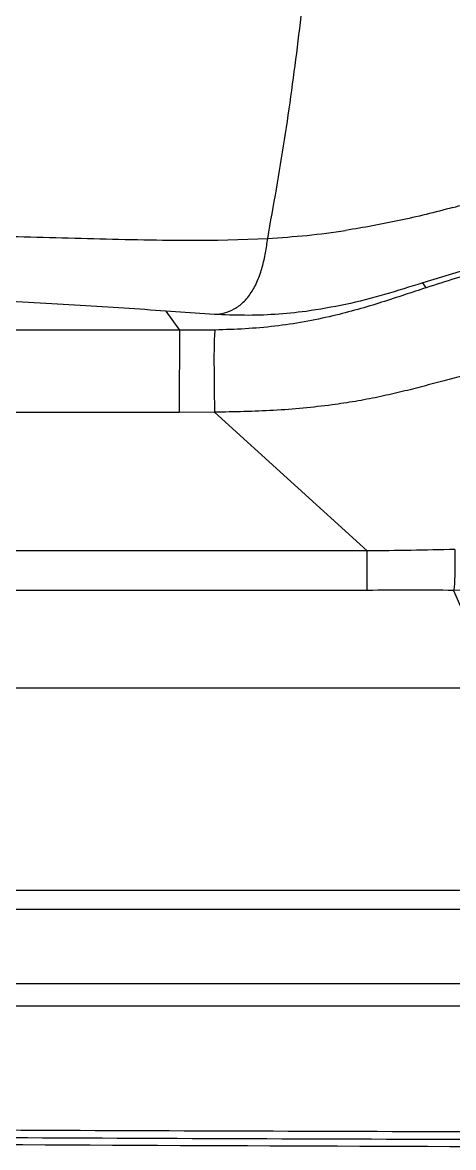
# Model space of a CAD drawing. Header units: inches. Extents: x 2 to 87, y 6 to 129.
# Drawn here: x 30.88 to 36.11, y 20.88 to 34.51 of the extents above; entities that cross this region are included whole.
import ezdxf

# ---------------------------------------------------------------- set-up
doc = ezdxf.new("R2010")
doc.units = ezdxf.units.IN
doc.header["$MEASUREMENT"] = 0
doc.layers.add('1', color=4, linetype='Continuous')

# ---------------------------------------------------------------- blocks, each defined once
blk = doc.blocks.new('2026 STRIDE')
at = {"layer": '1', "color": 3}
for p, q in [((30.914, 10.768), (31.518, 10.788)), ((34.567, 10.608), (33.399, 10.249)), ((33.442, 10.19), (33.399, 10.249)), ((30.871, 9.866), (30.28, 9.906)), ((30.28, 9.906), (30.448, 9.675)), ((30.448, 9.675), (15.483, 9.675)), ((30.881, 9.678), (30.448, 9.675)), ((30.445, 8.68), (16.002, 8.68)), ((30.873, 8.682), (30.445, 8.68)), ((30.873, 8.682), (32.725, 7.002)), ((32.725, 7.002), (17.013, 7.003)), ((32.725, 6.523), (17.013, 6.523)), ((34.125, 6.525), (33.773, 6.523)), ((33.773, 6.523), (34.288, 5.337)), ((34.288, 5.337), (14.209, 5.337)), ((12.332, 2.891), (48.604, 2.891)), ((12.332, 2.66), (48.604, 2.66)), ((11.631, 1.76), (42.218, 1.76)), ((11.626, 1.489), (42.218, 1.488))]:
    blk.add_line(p, q, dxfattribs=at)
for points, knots in [([(31.518, 10.788), (31.589, 11.186), (31.731, 11.981), (31.893, 13.179), (32.023, 14.374), (32.121, 15.565), (32.193, 16.75), (32.241, 17.929), (32.267, 19.105), (32.272, 20.298), (32.256, 21.511), (32.216, 22.745), (32.151, 23.984), (32.057, 25.229), (31.934, 26.481), (31.82, 27.313), (31.763, 27.731)], [0, 0, 0, 0, 0.071533, 0.14274, 0.21348, 0.283699, 0.353422, 0.422729, 0.491751, 0.560645, 0.632868, 0.705326, 0.778186, 0.851565, 0.925514, 1, 1, 1, 1]), ([(33.764, 11.162), (33.954, 11.214), (34.344, 11.321), (34.732, 11.443), (34.932, 11.506)], [0, 0, 0, 0, 0.485263, 1, 1, 1, 1]), ([(33.764, 11.162), (33.548, 11.106), (33.114, 10.995), (32.681, 10.921), (32.464, 10.885)], [0, 0, 0, 0, 0.5000089, 1, 1, 1, 1]), ([(27.87, 10.825), (28.076, 10.82), (28.495, 10.81), (29.109, 10.793), (29.72, 10.778), (30.328, 10.765), (30.717, 10.767), (30.914, 10.768)], [0, 0, 0, 0, 0.186767, 0.37973, 0.579449, 0.78621, 1, 1, 1, 1]), ([(30.871, 9.866), (30.912, 9.871), (30.993, 9.882), (31.114, 9.927), (31.225, 10.009), (31.321, 10.127), (31.399, 10.274), (31.455, 10.439), (31.493, 10.612), (31.51, 10.73), (31.518, 10.788)], [0, 0, 0, 0, 0.1236606, 0.2462785, 0.3690219, 0.4937625, 0.620841, 0.7487554, 0.8754295, 1, 1, 1, 1]), ([(31.518, 10.788), (31.677, 10.799), (31.992, 10.819), (32.308, 10.863), (32.464, 10.885)], [0, 0, 0, 0, 0.50674, 1, 1, 1, 1]), ([(34.441, 10.494), (34.336, 10.464), (34.125, 10.403), (33.799, 10.305), (33.561, 10.229), (33.442, 10.19)], [0, 0, 0, 0, 0.333398, 0.666733, 1, 1, 1, 1]), ([(33.399, 10.249), (33.246, 10.201), (32.939, 10.106), (32.463, 9.979), (32.144, 9.929), (31.984, 9.903)], [0, 0, 0, 0, 0.333357, 0.666694, 1, 1, 1, 1]), ([(33.442, 10.19), (33.355, 10.162), (33.18, 10.104), (32.903, 10.014), (32.613, 9.925), (32.409, 9.874), (32.307, 9.848)], [0, 0, 0, 0, 0.250025, 0.500037, 0.750021, 1, 1, 1, 1]), ([(30.28, 9.906), (30.113, 9.919), (29.779, 9.943), (29.245, 9.977), (28.689, 10.008), (28.111, 10.036), (27.707, 10.051), (27.505, 10.058)], [0, 0, 0, 0, 0.200008, 0.400014, 0.600015, 0.800009, 1, 1, 1, 1]), ([(31.984, 9.903), (31.858, 9.889), (31.607, 9.862), (31.234, 9.852), (30.992, 9.861), (30.871, 9.866)], [0, 0, 0, 0, 0.333324, 0.666661, 1, 1, 1, 1]), ([(32.307, 9.848), (32.192, 9.823), (31.963, 9.772), (31.605, 9.721), (31.244, 9.689), (31.002, 9.682), (30.881, 9.678)], [0, 0, 0, 0, 0.2499639, 0.4999372, 0.7499595, 1, 1, 1, 1]), ([(30.448, 9.675), (30.448, 9.669), (30.448, 9.657), (30.447, 9.617), (30.446, 9.544), (30.446, 9.428), (30.446, 9.273), (30.445, 9.09), (30.445, 8.889), (30.445, 8.751), (30.445, 8.68)], [0, 0, 0, 0, 0.135228, 0.264507, 0.385309, 0.5, 0.614691, 0.735493, 0.864772, 1, 1, 1, 1]), ([(30.881, 9.678), (30.879, 9.672), (30.876, 9.66), (30.872, 9.62), (30.868, 9.546), (30.866, 9.43), (30.866, 9.275), (30.867, 9.092), (30.87, 8.891), (30.871, 8.753), (30.873, 8.682)], [0, 0, 0, 0, 0.13521, 0.2644793, 0.3852842, 0.4999901, 0.6147003, 0.7355138, 0.8647889, 1, 1, 1, 1]), ([(34.308, 9.245), (34.238, 9.224), (34.097, 9.181), (33.871, 9.119), (33.631, 9.055), (33.456, 9.009), (33.369, 8.986)], [0, 0, 0, 0, 0.250041, 0.500073, 0.750046, 1, 1, 1, 1]), ([(33.369, 8.986), (33.286, 8.965), (33.122, 8.923), (32.857, 8.864), (32.583, 8.811), (32.395, 8.784), (32.301, 8.77)], [0, 0, 0, 0, 0.249986, 0.499962, 0.749975, 1, 1, 1, 1]), ([(32.301, 8.77), (32.183, 8.756), (31.948, 8.727), (31.59, 8.702), (31.231, 8.688), (30.992, 8.684), (30.873, 8.682)], [0, 0, 0, 0, 0.249961, 0.499956, 0.749971, 1, 1, 1, 1]), ([(33.789, 7.019), (33.612, 7.015), (33.258, 7.005), (32.903, 7.003), (32.725, 7.002)], [0, 0, 0, 0, 0.4999731, 1, 1, 1, 1]), ([(32.725, 6.523), (32.725, 6.526), (32.725, 6.532), (32.725, 6.551), (32.725, 6.587), (32.725, 6.642), (32.725, 6.717), (32.725, 6.805), (32.725, 6.902), (32.725, 6.968), (32.725, 7.002)], [0, 0, 0, 0, 0.135228, 0.264507, 0.385309, 0.5, 0.614691, 0.735493, 0.864772, 1, 1, 1, 1]), ([(33.789, 7.019), (33.789, 6.985), (33.789, 6.917), (33.789, 6.818), (33.788, 6.726), (33.786, 6.648), (33.783, 6.589), (33.78, 6.552), (33.777, 6.532), (33.775, 6.526), (33.773, 6.523)], [0, 0, 0, 0, 0.136103, 0.266025, 0.386982, 0.501124, 0.614778, 0.734751, 0.86401, 1, 1, 1, 1]), ([(33.773, 6.523), (33.599, 6.523), (33.249, 6.524), (32.9, 6.523), (32.725, 6.523)], [0, 0, 0, 0, 0.499985, 1, 1, 1, 1])]:
    blk.add_open_spline(points, degree=3, knots=knots, dxfattribs=at)
at = {"layer": '1'}
for points, knots in [([(7.618, 0.159), (11.462, 0.117), (19.151, 0.033), (30.684, -0.036), (38.374, -0.044), (42.218, -0.049)], [0, 0, 0, 0, 0.333333, 0.666666, 1, 1, 1, 1]), ([(7.362, 0), (10.25, -0.035), (16.038, -0.107), (24.736, -0.176), (33.466, -0.221), (39.297, -0.226), (42.218, -0.229)], [0, 0, 0, 0, 0.248607, 0.49814, 0.748604, 1, 1, 1, 1]), ([(42.218, -0.148), (38.345, -0.143), (30.6, -0.133), (18.981, -0.057), (11.236, 0.035), (7.363, 0.081)], [0, 0, 0, 0, 0.333334, 0.666667, 1, 1, 1, 1])]:
    blk.add_open_spline(points, degree=3, knots=knots, dxfattribs=at)

msp = doc.modelspace()

# ---------------------------------------------------------------- block references
msp.add_blockref('2026 STRIDE', (2.333, 21.11))

doc.saveas('drawing.dxf')
